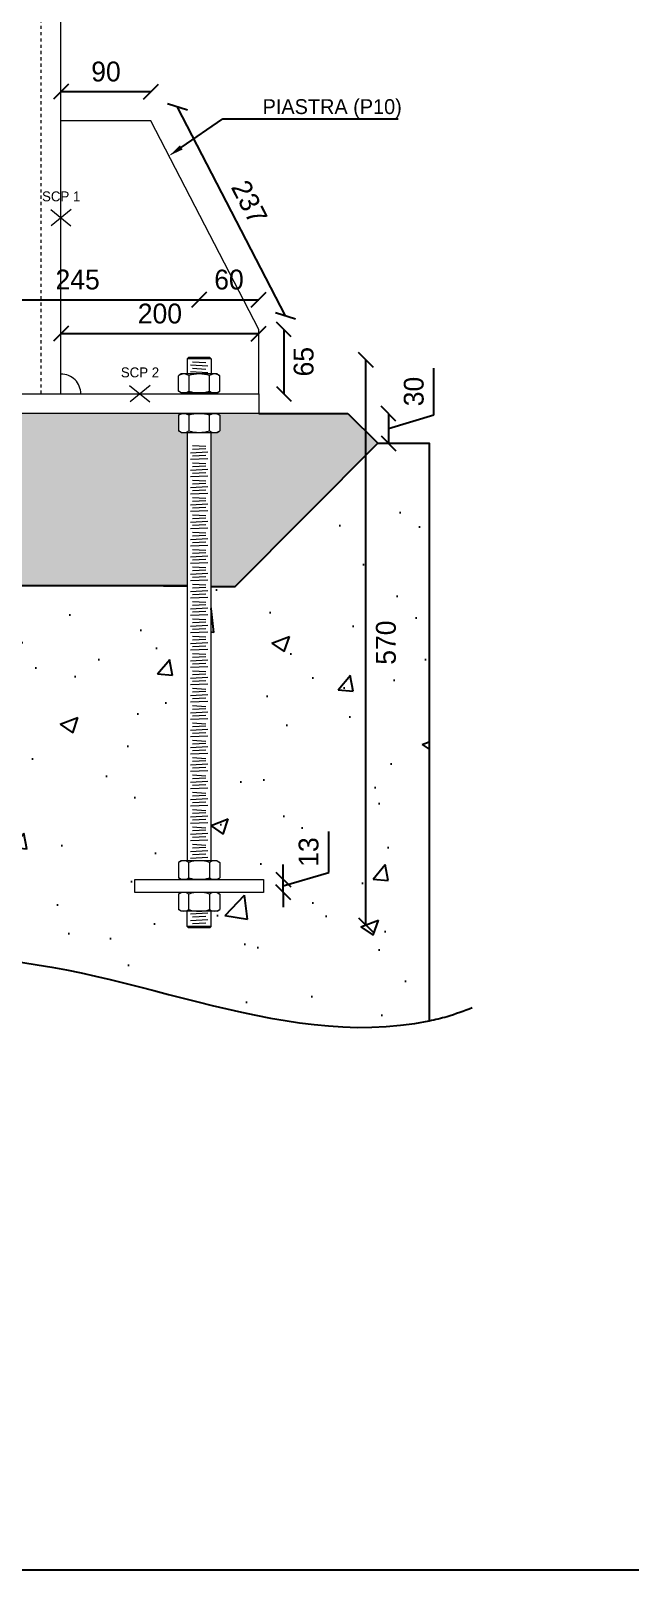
# Model space of a CAD drawing. Header units: millimetres. Extents: x -6949 to 549764, y -83146 to 127128.
# Drawn here: x 17127 to 17732, y -55754 to -54200 of the extents above; entities that cross this region are included whole.
import ezdxf
from ezdxf import colors
from ezdxf.entities.mleader import LeaderData, LeaderLine
from ezdxf.math import Vec2, Vec3

# ---------------------------------------------------------------- set-up
doc = ezdxf.new("R2010")
doc.units = ezdxf.units.MM
doc.linetypes.add('Tratto', pattern=[6.35, 3.175, -3.175])
for name, color, linetype, lineweight in [('bulloni', 5, 'Continuous', 9), ('piastra', 6, 'Continuous', 18), ('S-COLS', 7, 'Continuous', 18), ('S-FSTN', 7, 'Continuous', 18), ('S20', 7, 'Continuous', 25), ('tratteggio', 253, 'Tratto', 15)]:
    doc.layers.add(name, color=color, linetype=linetype, lineweight=lineweight)
doc.layers.add('quote', color=7, linetype='Continuous', lineweight=5, true_color=0x383838)
doc.styles.get("Standard").update_dxf_attribs({"font": ''})
doc.styles.get('Standard').set_extended_font_data('Bahnschrift Light')
doc.dimstyles.new('Q 1_15', dxfattribs={"dimtxt": 20, "dimasz": 15, "dimexe": 0.18, "dimexo": 0.0625, "dimgap": 10, "dimtad": 2, "dimdec": 0, "dimzin": 0, "dimdsep": 46, "dimtxsty": 'Standard', "dimblk": 'OBLIQUE', "dimcen": 0, "dimse1": 1, "dimse2": 1, "dimadec": 0, "dimazin": 0, "dimtfac": 1, "dimtdec": 0, "dimtofl": 0, "dimtmove": 1, "dimatfit": 3, "dimfxl": 1, "dimtolj": 1, "dimtzin": 0, "dimarcsym": 1})

# ---------------------------------------------------------------- blocks, each defined once
blk = doc.blocks.new('_Oblique')
at = {"color": 0, "linetype": 'ByBlock', "lineweight": -2}
blk.add_line((-0.5, -0.5), (0.5, 0.5), dxfattribs=at)
blk = doc.blocks.new('*D831')
at = {"layer": 'Defpoints', "color": 0, "transparency": 16777216}
for p in [(17248.4, -54261.7), (17157.6, -54291.2), (17248.4, -54291.2)]:
    blk.add_point(p, dxfattribs=at)
at = {"layer": 'quote', "color": 0, "lineweight": -2, "transparency": 16777216}
blk.add_line((17157.6, -54261.7), (17248.4, -54261.7), dxfattribs=at)
at = {"layer": 'quote', "color": 0, "lineweight": -2, "transparency": 16777216, "xscale": 15, "yscale": 15, "zscale": 15, "rotation": 180}
blk.add_blockref('_Oblique', (17157.6, -54261.7), dxfattribs=at)
at = {"layer": 'quote', "color": 0, "lineweight": -2, "transparency": 16777216, "xscale": 15, "yscale": 15, "zscale": 15}
blk.add_blockref('_Oblique', (17248.4, -54261.7), dxfattribs=at)
at = {"layer": 'quote', "color": 0, "transparency": 16777216, "insert": (17203, -54241.5), "char_height": 20, "attachment_point": 5}
blk.add_mtext('\\A1;90', dxfattribs=at)
blk = doc.blocks.new('*D834')
at = {"layer": 'Defpoints', "color": 0, "transparency": 16777216}
for p in [(17275.2, -54277.3), (17248.4, -54291.2), (17357.1, -54501.8)]:
    blk.add_point(p, dxfattribs=at)
at = {"layer": 'quote', "color": 0, "lineweight": -2, "transparency": 16777216}
blk.add_line((17384, -54487.9), (17275.2, -54277.3), dxfattribs=at)
at = {"layer": 'quote', "color": 0, "lineweight": -2, "transparency": 16777216, "xscale": 15, "yscale": 15, "zscale": 15}
for p, rotation in [((17275.2, -54277.3), 117.3238909274825), ((17384, -54487.9), 297.3238909274825)]:
    blk.add_blockref('_Oblique', p, dxfattribs=dict(at, rotation=rotation))
at = {"layer": 'quote', "color": 0, "transparency": 16777216, "insert": (17347.6, -54373.3), "char_height": 20, "attachment_point": 5, "rotation": 297.3239}
blk.add_mtext('\\A1;237', dxfattribs=at)
blk = doc.blocks.new('*D835')
at = {"layer": 'Defpoints', "color": 0, "transparency": 16777216}
for p in [(17357.1, -54501.8), (17357.1, -54566.7), (17382.4, -54566.7)]:
    blk.add_point(p, dxfattribs=at)
at = {"layer": 'quote', "color": 0, "lineweight": -2, "transparency": 16777216}
blk.add_line((17382.4, -54501.8), (17382.4, -54566.7), dxfattribs=at)
at = {"layer": 'quote', "color": 0, "lineweight": -2, "transparency": 16777216, "xscale": 15, "yscale": 15, "zscale": 15}
for p, rotation in [((17382.4, -54501.8), 89.97241691609257), ((17382.4, -54566.7), 269.9724169160926)]:
    blk.add_blockref('_Oblique', p, dxfattribs=dict(at, rotation=rotation))
at = {"layer": 'quote', "color": 0, "transparency": 16777216, "insert": (17402.5, -54534.3), "char_height": 20, "attachment_point": 5, "rotation": 89.9724}
blk.add_mtext('\\A1;65', dxfattribs=at)
blk = doc.blocks.new('*D842')
at = {"layer": 'Defpoints', "color": 0, "transparency": 16777216}
for p in [(17297, -54471.7), (17051.7, -54530), (17297, -54530)]:
    blk.add_point(p, dxfattribs=at)
at = {"layer": 'quote', "color": 0, "lineweight": -2, "transparency": 16777216}
blk.add_line((17051.7, -54471.7), (17297, -54471.7), dxfattribs=at)
at = {"layer": 'quote', "color": 0, "lineweight": -2, "transparency": 16777216, "xscale": 15, "yscale": 15, "zscale": 15, "rotation": 180}
blk.add_blockref('_Oblique', (17051.7, -54471.7), dxfattribs=at)
at = {"layer": 'quote', "color": 0, "lineweight": -2, "transparency": 16777216, "xscale": 15, "yscale": 15, "zscale": 15}
blk.add_blockref('_Oblique', (17297, -54471.7), dxfattribs=at)
at = {"layer": 'quote', "color": 0, "transparency": 16777216, "insert": (17174.4, -54451.5), "char_height": 20, "attachment_point": 5}
blk.add_mtext('\\A1;245', dxfattribs=at)
blk = doc.blocks.new('*D843')
at = {"layer": 'Defpoints', "color": 0, "transparency": 16777216}
for p in [(17357.1, -54471.7), (17297, -54530), (17357.1, -54534.2)]:
    blk.add_point(p, dxfattribs=at)
at = {"layer": 'quote', "color": 0, "lineweight": -2, "transparency": 16777216}
blk.add_line((17297, -54471.7), (17357.1, -54471.7), dxfattribs=at)
at = {"layer": 'quote', "color": 0, "lineweight": -2, "transparency": 16777216, "xscale": 15, "yscale": 15, "zscale": 15, "rotation": 180}
blk.add_blockref('_Oblique', (17297, -54471.7), dxfattribs=at)
at = {"layer": 'quote', "color": 0, "lineweight": -2, "transparency": 16777216, "xscale": 15, "yscale": 15, "zscale": 15}
blk.add_blockref('_Oblique', (17357.1, -54471.7), dxfattribs=at)
at = {"layer": 'quote', "color": 0, "transparency": 16777216, "insert": (17327.1, -54451.5), "char_height": 20, "attachment_point": 5}
blk.add_mtext('\\A1;60', dxfattribs=at)
blk = doc.blocks.new('*D873')
at = {"layer": 'Defpoints', "color": 0, "transparency": 16777216}
for p in [(17357.1, -54586.7), (17357.1, -54616.7), (17488, -54616.7)]:
    blk.add_point(p, dxfattribs=at)
at = {"layer": 'quote', "color": 0, "lineweight": -2, "transparency": 16777216}
for p, q in [((17533.8, -54588), (17533.8, -54540.8)), ((17488, -54586.7), (17488, -54616.7)), ((17488, -54601.7), (17533.8, -54588))]:
    blk.add_line(p, q, dxfattribs=at)
at = {"layer": 'quote', "color": 0, "lineweight": -2, "transparency": 16777216, "xscale": 15, "yscale": 15, "zscale": 15}
for p, rotation in [((17488, -54586.7), 90), ((17488, -54616.7), 270)]:
    blk.add_blockref('_Oblique', p, dxfattribs=dict(at, rotation=rotation))
at = {"layer": 'quote', "color": 0, "transparency": 16777216, "insert": (17513.6, -54564.4), "char_height": 20, "attachment_point": 5, "rotation": 90}
blk.add_mtext('\\A1;30', dxfattribs=at)
blk = doc.blocks.new('*D875')
at = {"layer": 'Defpoints', "color": 0, "transparency": 16777216}
for p in [(17297, -54532.6), (17465.3, -54532.6), (17297, -55103.1)]:
    blk.add_point(p, dxfattribs=at)
at = {"layer": 'quote', "color": 0, "lineweight": -2, "transparency": 16777216}
blk.add_line((17465.3, -55103.1), (17465.3, -54532.6), dxfattribs=at)
at = {"layer": 'quote', "color": 0, "lineweight": -2, "transparency": 16777216, "xscale": 15, "yscale": 15, "zscale": 15}
for p, rotation in [((17465.3, -54532.6), 90), ((17465.3, -55103.1), 270)]:
    blk.add_blockref('_Oblique', p, dxfattribs=dict(at, rotation=rotation))
at = {"layer": 'quote', "color": 0, "transparency": 16777216, "insert": (17485.5, -54817.9), "char_height": 20, "attachment_point": 5, "rotation": 90}
blk.add_mtext('\\A1;570', dxfattribs=at)
blk = doc.blocks.new('*D876')
at = {"layer": 'Defpoints', "color": 0, "transparency": 16777216}
for p in [(17362, -55057), (17381.9, -55057), (17362, -55070)]:
    blk.add_point(p, dxfattribs=at)
at = {"layer": 'quote', "color": 0, "lineweight": -2, "transparency": 16777216}
for p, q in [((17427.7, -55049.8), (17427.7, -55008.7)), ((17381.9, -55057), (17381.9, -55042)), ((17381.9, -55063.5), (17427.7, -55049.8)), ((17381.9, -55070), (17381.9, -55057)), ((17381.9, -55070), (17381.9, -55085))]:
    blk.add_line(p, q, dxfattribs=at)
at = {"layer": 'quote', "color": 0, "lineweight": -2, "transparency": 16777216, "xscale": 15, "yscale": 15, "zscale": 15}
for p, rotation in [((17381.9, -55057), 270), ((17381.9, -55070), 90)]:
    blk.add_blockref('_Oblique', p, dxfattribs=dict(at, rotation=rotation))
at = {"layer": 'quote', "color": 0, "transparency": 16777216, "insert": (17407.5, -55029.3), "char_height": 20, "attachment_point": 5, "rotation": 90}
blk.add_mtext('\\A1;13', dxfattribs=at)
blk = doc.blocks.new('*D886')
at = {"layer": 'Defpoints', "color": 0, "transparency": 16777216}
for p in [(17157.6, -54506), (17157.6, -54534.2), (17357.1, -54534.2)]:
    blk.add_point(p, dxfattribs=at)
at = {"layer": 'quote', "color": 0, "lineweight": -2, "transparency": 16777216}
blk.add_line((17357.1, -54506), (17157.6, -54506), dxfattribs=at)
at = {"layer": 'quote', "color": 0, "lineweight": -2, "transparency": 16777216, "xscale": 15, "yscale": 15, "zscale": 15, "rotation": 180}
blk.add_blockref('_Oblique', (17157.6, -54506), dxfattribs=at)
at = {"layer": 'quote', "color": 0, "lineweight": -2, "transparency": 16777216, "xscale": 15, "yscale": 15, "zscale": 15}
blk.add_blockref('_Oblique', (17357.1, -54506), dxfattribs=at)
at = {"layer": 'quote', "color": 0, "transparency": 16777216, "insert": (17257.4, -54485.8), "char_height": 20, "attachment_point": 5}
blk.add_mtext('\\A1;200', dxfattribs=at)
blk = doc.blocks.new('x')
at = {"layer": 'quote', "color": 1, "lineweight": 20}
for p, q in [((12519.8, -46826.5), (12540.1, -46842.9)), ((12540.6, -46826.5), (12520.3, -46842.9))]:
    blk.add_line(p, q, dxfattribs=at)
blk = doc.blocks.new('*U1995')
at = {"layer": 'bulloni'}
for p, q in [((-8.7, -0.3), (8.7, 0.7)), ((-6.7, 6.9), (6.7, 6.2)), ((-6.7, 3.2), (6.7, 3.9)), ((-8.7, -6.9), (8.7, -6)), ((-6.7, -3.5), (6.7, -2.8))]:
    blk.add_line(p, q, dxfattribs=at)
blk = doc.blocks.new('*U1996')
at = {"color": 0, "linetype": 'ByBlock', "lineweight": -2, "transparency": 16777216}
for p in [(0, 402.5), (0, 385), (0, 367.5), (0, 350), (0, 332.5), (0, 315), (0, 297.5), (0, 280), (0, 262.5), (0, 245), (0, 227.5), (0, 210), (0, 192.5), (0, 175), (0, 157.5), (0, 140), (0, 122.5), (0, 105), (0, 87.5), (0, 70), (0, 52.5), (0, 35), (0, 17.5), (0, 0)]:
    blk.add_blockref('*U1995', p, dxfattribs=at)

msp = doc.modelspace()

# ---------------------------------------------------------------- hatches: boundary and pattern name
at = {"lineweight": 9, "true_color": 0x939598}
h = msp.add_hatch(dxfattribs=at)
h.set_pattern_fill('AR-SAND', color=252, scale=0.3, angle=48)
h.paths.add_polyline_path([(16929.1, -54586.7), (16849.1, -54586.7), (16849.1, -54736.7), (16929.1, -54736.7)], flags=17)
h.paths.add_polyline_path([(17009.1, -54586.7), (16929.1, -54586.7), (16929.1, -54736.7), (17009.1, -54736.7)], flags=17)
h.paths.add_polyline_path([(16929.1, -54736.7), (16849.1, -54736.7), (16849.1, -54586.7), (16828.9, -54586.7), (16828.9, -54760.7), (16929.1, -54760.7)])
h.paths.add_polyline_path([(17029.1, -54586.7), (17009.1, -54586.7), (17009.1, -54736.7), (16929.1, -54736.7), (16929.1, -54760.7), (17029.1, -54760.7)])
edge = h.paths.add_edge_path()
edge.add_line((17039.7, -54605.7), (17033.4, -54605.7))
edge.add_line((17033.4, -54605.7), (17031.5, -54604.4))
edge.add_arc((17036.1, -54596.8), 8.9, 234.2621, 238.4658, ccw=False)
edge.add_line((17030.9, -54604), (17030.9, -54588.4))
edge.add_arc((17036.1, -54595.6), 8.9, 121.5342, 125.7379, ccw=False)
edge.add_line((17031.5, -54588), (17033.4, -54586.7))
edge.add_line((17033.4, -54586.7), (17029.1, -54586.7))
edge.add_line((17029.1, -54586.7), (17029.1, -54760.7))
edge.add_line((17029.1, -54760.7), (17039.7, -54760.7))
edge.add_line((17039.7, -54760.7), (17039.7, -54605.7))
edge = h.paths.add_edge_path()
edge.add_line((17088.6, -54586.7), (17070, -54586.7))
edge.add_line((17070, -54586.7), (17071.9, -54588))
edge.add_arc((17067.3, -54595.6), 8.9, 54.2621, 58.4658, ccw=False)
edge.add_line((17072.5, -54588.4), (17072.5, -54604))
edge.add_arc((17067.3, -54596.8), 8.9, 301.5342, 305.7379, ccw=False)
edge.add_line((17071.9, -54604.4), (17070, -54605.7))
edge.add_line((17070, -54605.7), (17063.7, -54605.7))
edge.add_line((17063.7, -54605.7), (17063.7, -54760.7))
edge.add_line((17063.7, -54760.7), (17088.6, -54760.7))
edge.add_line((17088.6, -54760.7), (17088.6, -54586.7))
edge = h.paths.add_edge_path()
edge.add_line((17103.6, -54760.7), (17207.4, -54760.7))
edge.add_line((17207.4, -54760.7), (17234.2, -54760.7))
edge.add_line((17234.2, -54760.7), (17261, -54760.7))
edge.add_line((17261, -54760.7), (17285, -54760.7))
edge.add_line((17285, -54760.7), (17285, -54605.7))
edge.add_line((17285, -54605.7), (17278.7, -54605.7))
edge.add_line((17278.7, -54605.7), (17276.8, -54604.4))
edge.add_arc((17281.4, -54596.8), 8.9, 234.2621, 238.4658, ccw=False)
edge.add_line((17276.2, -54604), (17276.2, -54588.4))
edge.add_arc((17281.4, -54595.6), 8.9, 121.5342, 125.7379, ccw=False)
edge.add_line((17276.8, -54588), (17278.7, -54586.7))
edge.add_line((17278.7, -54586.7), (17088.6, -54586.7))
edge.add_line((17088.6, -54586.7), (17088.6, -54760.7))
edge.add_line((17088.6, -54760.7), (17103.6, -54760.7))
edge = h.paths.add_edge_path()
edge.add_line((17405.4, -54688.8), (17477.1, -54616.7))
edge.add_line((17477.1, -54616.7), (17447.1, -54586.7))
edge.add_line((17447.1, -54586.7), (17315.3, -54586.7))
edge.add_line((17315.3, -54586.7), (17317.2, -54588))
edge.add_arc((17312.6, -54595.6), 8.9, 54.2621, 58.4658, ccw=False)
edge.add_line((17317.8, -54588.4), (17317.8, -54604))
edge.add_arc((17312.6, -54596.8), 8.9, 301.5342, 305.7379, ccw=False)
edge.add_line((17317.2, -54604.4), (17315.3, -54605.7))
edge.add_line((17315.3, -54605.7), (17309, -54605.7))
edge.add_line((17309, -54605.7), (17309, -54761.4))
edge.add_line((17309, -54761.4), (17333, -54761.4))
edge.add_line((17333, -54761.4), (17405.4, -54688.8))
edge = h.paths.add_edge_path()
edge.add_line((16794.4, -54605.7), (16788.1, -54605.7))
edge.add_line((16788.1, -54605.7), (16786.2, -54604.4))
edge.add_arc((16790.8, -54596.8), 8.9, 234.2621, 238.4658, ccw=False)
edge.add_line((16785.6, -54604), (16785.6, -54588.4))
edge.add_arc((16790.8, -54595.6), 8.9, 121.5342, 125.7379, ccw=False)
edge.add_line((16786.2, -54588), (16788.1, -54586.7))
edge.add_line((16788.1, -54586.7), (16767, -54586.7))
edge.add_line((16767, -54586.7), (16767, -54760.7))
edge.add_line((16767, -54760.7), (16794.4, -54760.7))
edge.add_line((16794.4, -54760.7), (16794.4, -54605.7))
edge = h.paths.add_edge_path()
edge.add_line((16828.9, -54586.7), (16824.7, -54586.7))
edge.add_line((16824.7, -54586.7), (16826.6, -54588))
edge.add_arc((16822, -54595.6), 8.9, 54.2621, 58.4658, ccw=False)
edge.add_line((16827.2, -54588.4), (16827.2, -54604))
edge.add_arc((16822, -54596.8), 8.9, 301.5342, 305.7379, ccw=False)
edge.add_line((16826.6, -54604.4), (16824.7, -54605.7))
edge.add_line((16824.7, -54605.7), (16818.4, -54605.7))
edge.add_line((16818.4, -54605.7), (16818.4, -54760.7))
edge.add_line((16818.4, -54760.7), (16828.9, -54760.7))
edge.add_line((16828.9, -54760.7), (16828.9, -54586.7))
edge = h.paths.add_edge_path()
edge.add_line((16597.1, -54760.7), (16650.9, -54760.7))
edge.add_line((16650.9, -54760.7), (16674.1, -54760.7))
edge.add_line((16674.1, -54760.7), (16751.1, -54760.7))
edge.add_line((16751.1, -54760.7), (16767, -54760.7))
edge.add_line((16767, -54760.7), (16767, -54586.7))
edge.add_line((16767, -54586.7), (16579.4, -54586.7))
edge.add_line((16579.4, -54586.7), (16581.3, -54588))
edge.add_arc((16576.7, -54595.6), 8.9, 54.2621, 58.4658, ccw=False)
edge.add_line((16581.9, -54588.4), (16581.9, -54604))
edge.add_arc((16576.7, -54596.8), 8.9, 301.5342, 305.7379, ccw=False)
edge.add_line((16581.3, -54604.4), (16579.4, -54605.7))
edge.add_line((16579.4, -54605.7), (16573.1, -54605.7))
edge.add_line((16573.1, -54605.7), (16573.1, -54760.7))
edge.add_line((16573.1, -54760.7), (16597.1, -54760.7))
edge = h.paths.add_edge_path()
edge.add_line((16549.1, -54605.7), (16542.8, -54605.7))
edge.add_line((16542.8, -54605.7), (16540.9, -54604.4))
edge.add_arc((16545.5, -54596.8), 8.9, 234.2621, 238.4658, ccw=False)
edge.add_line((16540.3, -54604), (16540.3, -54588.4))
edge.add_arc((16545.5, -54595.6), 8.9, 121.5342, 125.7379, ccw=False)
edge.add_line((16540.9, -54588), (16542.8, -54586.7))
edge.add_line((16542.8, -54586.7), (16411.1, -54586.7))
edge.add_line((16411.1, -54586.7), (16381.1, -54616.7))
edge.add_line((16381.1, -54616.7), (16416.2, -54652))
edge.add_line((16416.2, -54652), (16525.1, -54761.4))
edge.add_line((16525.1, -54761.4), (16549.1, -54761.4))
edge.add_line((16549.1, -54761.4), (16549.1, -54605.7))
at = {"true_color": 0xc7c8ca}
h = msp.add_hatch(dxfattribs=at)
h.set_pattern_fill('AR-CONC', color=9)
h.set_pattern_definition([(50, (2655.97, 0), (182.18467, -15.9391), [19.05, -209.55]), (355, (2655.97, 0), (-35.2434, 191.05685), [15.24, -167.6406]), (100.45144, (2671.15, -1.33), (146.94125, 175.11775), [16.19, -178.09024]), (46.1842, (2655.97, 50.8), (271.079, -42.0423), [28.575, -314.325]), (96.63556, (2678.56, 47.3), (237.4041, 247.4261), [24.285, -267.1356]), (351.18415, (2655.97, 50.8), (237.4041, 247.4261), [22.86, -251.4597]), (21, (2681.37, 38.1), (151.6144, -102.2652), [19.05, -209.55]), (326, (2681.37, 38.1), (61.802, 184.18797), [15.24, -167.64]), (71.45144, (2694, 29.58), (213.4164, 81.92277), [16.19, -178.08994]), (37.5, (2655.97, 0), (3.0886, 84.55504), [0, -165.608, 0, -170.18, 0, -168.275]), (7.5, (2655.97, 0), (66.81966, 100.18057), [0, -97.028, 0, -161.798, 0, -64.135]), (327.5, (2599.326, 1e-14), (135.590595, -5.72874), [0, -63.5, 0, -198.12, 0, -262.89]), (317.5, (2573.93, 2e-14), (148.12918, 25.4265), [0, -82.55, 0, -131.572, 0, -186.69])])
edge = h.paths.add_edge_path()
edge.add_line((17529.1, -54616.7), (17477.1, -54616.7))
edge.add_line((17477.1, -54616.7), (17333.1, -54761.4))
edge.add_line((17333.1, -54761.4), (17309.1, -54761.4))
edge.add_line((17309.1, -54761.4), (17309, -55038))
edge.add_line((17309, -55038), (17317.8, -55038))
edge.add_line((17317.8, -55038), (17317.8, -55057))
edge.add_line((17317.8, -55057), (17362, -55057))
edge.add_line((17362, -55057), (17362, -55070))
edge.add_line((17362, -55070), (17317.8, -55070))
edge.add_line((17317.8, -55070), (17317.8, -55089))
edge.add_line((17317.8, -55089), (17309, -55089))
edge.add_line((17309, -55089), (17309, -55105.7))
edge.add_line((17309, -55105.7), (17285, -55105.7))
edge.add_line((17285, -55105.7), (17285, -55089))
edge.add_line((17285, -55089), (17276.2, -55089))
edge.add_line((17276.2, -55089), (17276.2, -55070))
edge.add_line((17276.2, -55070), (17232, -55070))
edge.add_line((17232, -55070), (17232, -55057))
edge.add_line((17232, -55057), (17276.2, -55057))
edge.add_line((17276.2, -55057), (17276.2, -55038))
edge.add_line((17276.2, -55038), (17285, -55038))
edge.add_line((17285, -55038), (17285, -54760.7))
edge.add_line((17285, -54760.7), (17063.7, -54760.7))
edge.add_line((17063.7, -54760.7), (17063.7, -55038))
edge.add_line((17063.7, -55038), (17072.5, -55038))
edge.add_line((17072.5, -55038), (17072.5, -55057))
edge.add_line((17072.5, -55057), (17116.7, -55057))
edge.add_line((17116.7, -55057), (17116.7, -55070))
edge.add_line((17116.7, -55070), (17072.5, -55070))
edge.add_line((17072.5, -55070), (17072.5, -55089))
edge.add_line((17072.5, -55089), (17063.7, -55089))
edge.add_line((17063.7, -55089), (17063.7, -55105.7))
edge.add_line((17063.7, -55105.7), (17039.7, -55105.7))
edge.add_line((17039.7, -55105.7), (17039.7, -55089))
edge.add_line((17039.7, -55089), (17030.9, -55089))
edge.add_line((17030.9, -55089), (17030.9, -55070))
edge.add_line((17030.9, -55070), (16986.7, -55070))
edge.add_line((16986.7, -55070), (16986.7, -55057))
edge.add_line((16986.7, -55057), (17030.9, -55057))
edge.add_line((17030.9, -55057), (17030.9, -55038))
edge.add_line((17030.9, -55038), (17039.7, -55038))
edge.add_line((17039.7, -55038), (17039.7, -54760.7))
edge.add_line((17039.7, -54760.7), (16818.4, -54760.7))
edge.add_line((16818.4, -54760.7), (16818.4, -55038))
edge.add_line((16818.4, -55038), (16827.2, -55038))
edge.add_line((16827.2, -55038), (16827.2, -55057))
edge.add_line((16827.2, -55057), (16871.4, -55057))
edge.add_line((16871.4, -55057), (16871.4, -55070))
edge.add_line((16871.4, -55070), (16827.2, -55070))
edge.add_line((16827.2, -55070), (16827.2, -55089))
edge.add_line((16827.2, -55089), (16818.4, -55089))
edge.add_line((16818.4, -55089), (16818.4, -55105.7))
edge.add_line((16818.4, -55105.7), (16794.4, -55105.7))
edge.add_line((16794.4, -55105.7), (16794.4, -55089))
edge.add_line((16794.4, -55089), (16785.6, -55089))
edge.add_line((16785.6, -55089), (16785.6, -55070))
edge.add_line((16785.6, -55070), (16741.4, -55070))
edge.add_line((16741.4, -55070), (16741.4, -55057))
edge.add_line((16741.4, -55057), (16785.6, -55057))
edge.add_line((16785.6, -55057), (16785.6, -55038))
edge.add_line((16785.6, -55038), (16794.4, -55038))
edge.add_line((16794.4, -55038), (16794.4, -54760.7))
edge.add_line((16794.4, -54760.7), (16573.1, -54760.7))
edge.add_line((16573.1, -54760.7), (16573.1, -55038))
edge.add_line((16573.1, -55038), (16581.9, -55038))
edge.add_line((16581.9, -55038), (16581.9, -55057))
edge.add_line((16581.9, -55057), (16626.1, -55057))
edge.add_line((16626.1, -55057), (16626.1, -55070))
edge.add_line((16626.1, -55070), (16581.9, -55070))
edge.add_line((16581.9, -55070), (16581.9, -55089))
edge.add_line((16581.9, -55089), (16573.1, -55089))
edge.add_line((16573.1, -55089), (16573.1, -55105.7))
edge.add_line((16573.1, -55105.7), (16549.1, -55105.7))
edge.add_line((16549.1, -55105.7), (16549.1, -55089))
edge.add_line((16549.1, -55089), (16540.3, -55089))
edge.add_line((16540.3, -55089), (16540.3, -55070))
edge.add_line((16540.3, -55070), (16496.1, -55070))
edge.add_line((16496.1, -55070), (16496.1, -55057))
edge.add_line((16496.1, -55057), (16540.3, -55057))
edge.add_line((16540.3, -55057), (16540.3, -55038))
edge.add_line((16540.3, -55038), (16549.1, -55038))
edge.add_line((16549.1, -55038), (16549.1, -54761.4))
edge.add_line((16549.1, -54761.4), (16525.1, -54761.4))
edge.add_line((16525.1, -54761.4), (16381.1, -54616.7))
edge.add_line((16381.1, -54616.7), (16329.1, -54616.7))
edge.add_line((16329.1, -54616.7), (16329.1, -55078))
edge.add_spline(control_points=[(16329.1, -55078), (16387.2, -55103.6), (16521.5, -55160.2), (16774.4, -55209.2), (17111.5, -55074.9), (17375.1, -55231.7), (17529.1, -55199.6)], knot_values=[46.779831, 46.779831, 46.779831, 46.779831, 237.443309, 484.503629, 797.277254, 1270.197134, 1270.197134, 1270.197134, 1270.197134], degree=3, periodic=0)
edge.add_line((17529.1, -55199.6), (17529.1, -54616.7))

# ---------------------------------------------------------------- linework, layer by layer
msp.add_lwpolyline([(15300.4, -52950.8), (21586.9, -52950.8), (21586.9, -55754.3), (15300.4, -55754.3)], close=True)
msp.add_lwpolyline([(17477.1, -54616.7), (17529.1, -54616.7), (17529.1, -55199.6)])
msp.add_open_spline([(16286.4, -55058.9), (16358.6, -55091.2), (16505.8, -55157.1), (16774.4, -55209.2), (17111.5, -55074.9), (17381.4, -55235.4), (17550, -55194.8), (17564.2, -55189.4), (17572.6, -55186.2)], degree=3, knots=[0, 0, 0, 0, 237.443309, 484.503629, 797.277254, 1270.197134, 1288.688465, 1315.780769, 1315.780769, 1315.780769, 1315.780769])
at = {"layer": 'bulloni'}
for p, q in [((17286.3, -54530), (17285, -54531.4)), ((17307.7, -54530), (17286.3, -54530)), ((17309, -54531.4), (17307.7, -54530)), ((17285, -54531.4), (17285, -54546.7)), ((17309, -54531.4), (17285, -54531.4)), ((17288.3, -54537.5), (17305.7, -54538.5)), ((17288.3, -54544.2), (17305.7, -54545.1)), ((17290.3, -54534.3), (17303.7, -54535)), ((17290.3, -54540.9), (17303.7, -54541.7)), ((17309, -54531.4), (17309, -54546.7)), ((17278.7, -54546.7), (17276.2, -54548.4)), ((17276.2, -54564), (17276.2, -54548.4)), ((17315.3, -54546.7), (17278.7, -54546.7)), ((17286.6, -54548.4), (17286.6, -54564)), ((17307.4, -54564), (17307.4, -54548.4)), ((17315.3, -54546.7), (17317.8, -54548.4)), ((17317.8, -54564), (17317.8, -54548.4)), ((17278.7, -54565.7), (17276.2, -54564)), ((17315.3, -54565.7), (17278.7, -54565.7)), ((17309, -54566.7), (17285, -54566.7)), ((17315.3, -54565.7), (17317.8, -54564)), ((17278.7, -54586.7), (17276.2, -54588.4)), ((17276.2, -54588.4), (17276.2, -54604)), ((17278.7, -54586.7), (17315.3, -54586.7)), ((17286.6, -54588.4), (17286.6, -54604)), ((17307.4, -54604), (17307.4, -54588.4)), ((17315.3, -54586.7), (17317.8, -54588.4)), ((17317.8, -54588.4), (17317.8, -54604)), ((17278.7, -54605.7), (17276.2, -54604)), ((17278.7, -54605.7), (17315.3, -54605.7)), ((17285, -54605.7), (17285, -55038)), ((17309, -55038), (17309, -54605.7)), ((17315.3, -54605.7), (17317.8, -54604)), ((17278.7, -55038), (17276.2, -55039.7)), ((17276.2, -55039.7), (17276.2, -55055.4)), ((17315.3, -55038), (17278.7, -55038)), ((17286.6, -55055.4), (17286.6, -55039.7)), ((17307.4, -55039.7), (17307.4, -55055.4)), ((17315.3, -55038), (17317.8, -55039.7)), ((17317.8, -55039.7), (17317.8, -55055.4)), ((17278.7, -55057), (17276.2, -55055.4)), ((17315.3, -55057), (17278.7, -55057)), ((17315.3, -55057), (17317.8, -55055.4)), ((17278.7, -55070), (17276.2, -55071.7)), ((17276.2, -55071.7), (17276.2, -55087.4)), ((17315.3, -55070), (17278.7, -55070)), ((17286.6, -55087.4), (17286.6, -55071.7)), ((17307.4, -55071.7), (17307.4, -55087.4)), ((17315.3, -55070), (17317.8, -55071.7)), ((17317.8, -55071.7), (17317.8, -55087.4)), ((17278.7, -55089), (17276.2, -55087.4)), ((17315.3, -55089), (17278.7, -55089)), ((17285, -55104.4), (17285, -55089)), ((17309, -55104.4), (17309, -55089)), ((17315.3, -55089), (17317.8, -55087.4)), ((17286.3, -55105.7), (17285, -55104.4)), ((17309, -55104.4), (17285, -55104.4)), ((17288.3, -55091.6), (17305.7, -55090.6)), ((17288.3, -55098.3), (17305.7, -55097.3)), ((17290.3, -55094.8), (17303.7, -55094.1)), ((17290.3, -55101.5), (17303.7, -55100.8)), ((17309, -55104.4), (17307.7, -55105.7)), ((17307.7, -55105.7), (17286.3, -55105.7))]:
    msp.add_line(p, q, dxfattribs=at)
for centre, radius, start, end in [((17281.4, -54555.6), 8.9, 54.2621, 125.7379), ((17297, -54579.8), 33.1, 71.6858, 108.3142), ((17312.6, -54555.6), 8.9, 54.2621, 125.7379), ((17281.4, -54556.8), 8.9, 234.2621, 305.7379), ((17297, -54532.6), 33.1, 251.6858, 288.3142), ((17312.6, -54556.8), 8.9, 234.2621, 305.7379), ((17281.4, -54595.6), 8.9, 54.2621, 125.7379), ((17297, -54619.8), 33.1, 71.6858, 108.3142), ((17312.6, -54595.6), 8.9, 54.2621, 125.7379), ((17281.4, -54596.8), 8.9, 234.2621, 305.7379), ((17297, -54572.6), 33.1, 251.6858, 288.3142), ((17312.6, -54596.8), 8.9, 234.2621, 305.7379), ((17281.4, -55046.9), 8.9, 54.2621, 125.7379), ((17297, -55071.1), 33.1, 71.6858, 108.3142), ((17312.6, -55046.9), 8.9, 54.2621, 125.7379), ((17281.4, -55048.1), 8.9, 234.2621, 305.7379), ((17297, -55024), 33.1, 251.6858, 288.3142), ((17312.6, -55048.1), 8.9, 234.2621, 305.7379), ((17281.4, -55078.9), 8.9, 54.2621, 125.7379), ((17297, -55103.1), 33.1, 71.6858, 108.3142), ((17312.6, -55078.9), 8.9, 54.2621, 125.7379), ((17281.4, -55080.1), 8.9, 234.2621, 305.7379), ((17297, -55056), 33.1, 251.6858, 288.3142), ((17312.6, -55080.1), 8.9, 234.2621, 305.7379)]:
    msp.add_arc(centre, radius, start, end, dxfattribs=at)
at = {"layer": 'piastra'}
for points in [[(17357.1, -54566.7), (17357.1, -54501.8), (17248.4, -54291.2), (17157.6, -54291.2)], [(17232, -55057), (17362, -55057), (17362, -55070), (17232, -55070), (17232, -55057)]]:
    msp.add_lwpolyline(points, dxfattribs=at)
msp.add_lwpolyline([(17357.1, -54586.7), (16501.1, -54586.7), (16501.1, -54566.7), (17357.1, -54566.7)], close=True, dxfattribs=at)
msp.add_arc((17157.7, -54566.7), 19.9, 359.8182, 90.1818, dxfattribs=at)
at = {"layer": 'S-COLS'}
msp.add_lwpolyline([(17157.6, -54566.7), (17157.6, -54030.2)], dxfattribs=at)
at = {"layer": 'S-FSTN'}
msp.add_lwpolyline([(17357.1, -54566.7), (17357.1, -54501.8), (17248.4, -54291.2), (17157.6, -54291.2)], dxfattribs=at)
msp.add_lwpolyline([(17357.1, -54566.7), (17357.1, -54501.8), (17248.4, -54291.2), (17157.6, -54291.2)], dxfattribs=at)
at = {"layer": 'S20'}
for points in [[(17447.1, -54586.7), (17477.1, -54616.7), (17477.1, -54616.7), (17477.1, -54616.7), (17333.1, -54761.4), (17333.1, -54761.4), (17309.1, -54761.4)], [(17357.1, -54586.7), (17447.1, -54586.7)], [(17261, -54760.7), (17207.4, -54760.7), (17207.4, -54760.7), (17103.6, -54760.7), (17103.6, -54760.7), (17063.7, -54760.7), (17063.7, -54760.7)]]:
    msp.add_lwpolyline(points, dxfattribs=at)
msp.add_lwpolyline([(17261, -54760.7), (17285, -54760.7)], close=True, dxfattribs=at)
at = {"layer": 'tratteggio'}
msp.add_lwpolyline([(17137.6, -54566.7), (17137.6, -54044.5)], dxfattribs=at)

# ---------------------------------------------------------------- block references
msp.add_blockref('*U1996', (17297, -55028.4))
at = {"layer": 'quote'}
for p in [(4627.4, -7554.2), (4707, -7731.8)]:
    msp.add_blockref('x', p, dxfattribs=at)

# ---------------------------------------------------------------- texts
at = {"layer": 'quote', "color": 1, "char_height": 10, "attachment_point": 1}
for s, insert in [('SCP 1', (17138.5, -54362.4)), ('SCP 2', (17218, -54540.1))]:
    msp.add_mtext_dynamic_manual_height_columns(s, width=110.555, gutter_width=1, heights=[0], dxfattribs=dict(at, insert=insert))

# ---------------------------------------------------------------- dimensions: what is measured, and where the dimension line sits
at = {"layer": 'quote'}
dim = msp.add_aligned_dim(p1=(17157.6, -54291.2), p2=(17248.4, -54291.2), distance=29.5, text='90', dimstyle='Q 1_15', dxfattribs=at)
dim.commit()
dim.dimension.update_dxf_attribs({"geometry": '*D831', "text_midpoint": (17203, -54241.5)})
for p1, p2, distance, picture, middle in [((17357.1, -54501.8), (17248.4, -54291.2), -30.3, '*D834', (17347.6, -54373.3)), ((17357.1397, -54534.2415), (17157.6084, -54534.2415), -28.1955, '*D886', (17257.3741, -54485.8191)), ((17357.1, -54501.8), (17357.1, -54566.7), 25.3, '*D835', (17402.5, -54534.3))]:
    dim = msp.add_aligned_dim(p1=p1, p2=p2, distance=distance, dimstyle='Q 1_15', dxfattribs=at)
    dim.commit()
    dim.dimension.update_dxf_attribs({"geometry": picture, "text_midpoint": middle})
for base, p1, p2, picture, middle in [((17297, -54471.7), (17051.7, -54530), (17297, -54530), '*D842', (17174.4, -54451.5)), ((17357.1, -54471.7), (17297, -54530), (17357.1, -54534.2), '*D843', (17327.1, -54451.5))]:
    dim = msp.add_linear_dim(base=base, p1=p1, p2=p2, dimstyle='Q 1_15', dxfattribs=at)
    dim.commit()
    dim.dimension.update_dxf_attribs({"geometry": picture, "text_midpoint": middle})
for base, p1, p2, picture, middle in [((17465.2568, -54532.6448), (17297.0084, -55103.1155), (17297.0084, -54532.6448), '*D875', (17485.4838, -54817.8801)), ((17488, -54616.7), (17357.1, -54586.7), (17357.1, -54616.7), '*D873', (17513.6, -54578)), ((17381.9, -55057), (17362, -55070), (17362, -55057), '*D876', (17407.5, -55039.8))]:
    dim = msp.add_linear_dim(base=base, p1=p1, p2=p2, angle=90, dimstyle='Q 1_15', dxfattribs=at)
    dim.commit()
    dim.dimension.update_dxf_attribs({"geometry": picture, "text_midpoint": middle})

# ---------------------------------------------------------------- leaders
ml = msp.add_multileader_mtext('Standard', dxfattribs=at)
ml.set_content('PIASTRA (P10)', color=256)
ml.set_leader_properties()
ml.build(insert=Vec2(0, 0))
ml.multileader.update_dxf_attribs({"text_left_attachment_type": 5, "text_right_attachment_type": 6, "dogleg_length": 30, "arrow_head_size": 15})
ctx = ml.context
ctx.base_point, ctx.char_height, ctx.arrow_head_size, ctx.landing_gap_size, ctx.plane_origin = Vec3(17351, -54289.2), 15, 15, 10, Vec3(17277, -54282.4)
ctx.left_attachment, ctx.right_attachment = 5, 6
notes = []
notes.append((ctx, [(0, (1, 1, 0), (17321, -54289.2), (1, 0), 30, [(0, [(17266.6, -54326.5)], 0, [])])]))
ctx.mtext.insert, ctx.mtext.flow_direction = Vec3(17361, -54269.3), 5
for ctx, leaders in notes:
    for number, flags, end, landing, length, lines in leaders:
        leader = LeaderData()
        leader.index, (leader.has_last_leader_line, leader.has_dogleg_vector, leader.attachment_direction) = number, flags
        leader.last_leader_point, leader.dogleg_vector, leader.dogleg_length = Vec3(end), Vec3(landing), length
        for number, points, colour, breaks in lines:
            line = LeaderLine()
            line.index, line.vertices, line.color, line.breaks = number, Vec3.list(points), colors.encode_raw_color(colour), breaks
            leader.lines.append(line)
        ctx.leaders.append(leader)

doc.saveas('drawing.dxf')
